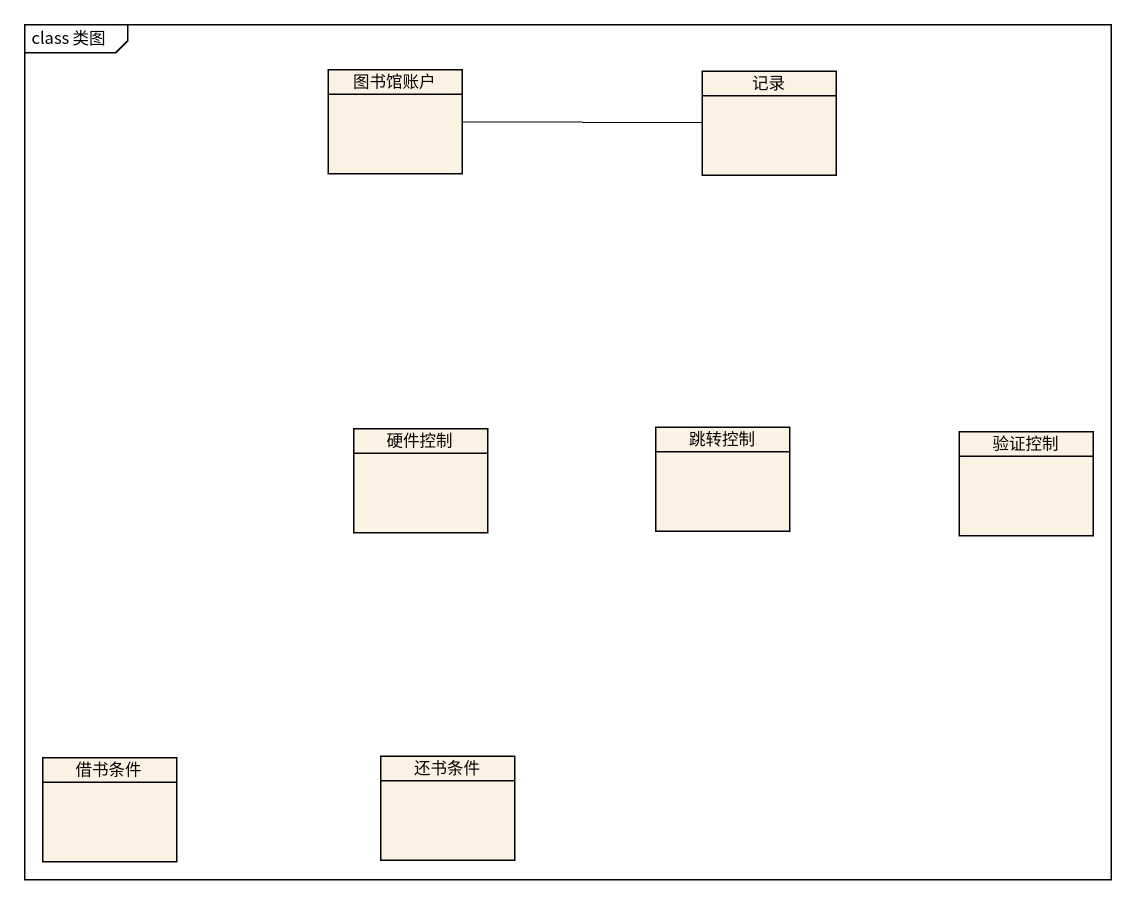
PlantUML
@startuml
mainframe class 类图
hide circle
hide empty members
class 图书馆账户
class 记录
class 硬件控制
class 跳转控制
class 验证控制
class 借书条件
class 还书条件
图书馆账户 -right- 记录
@enduml
